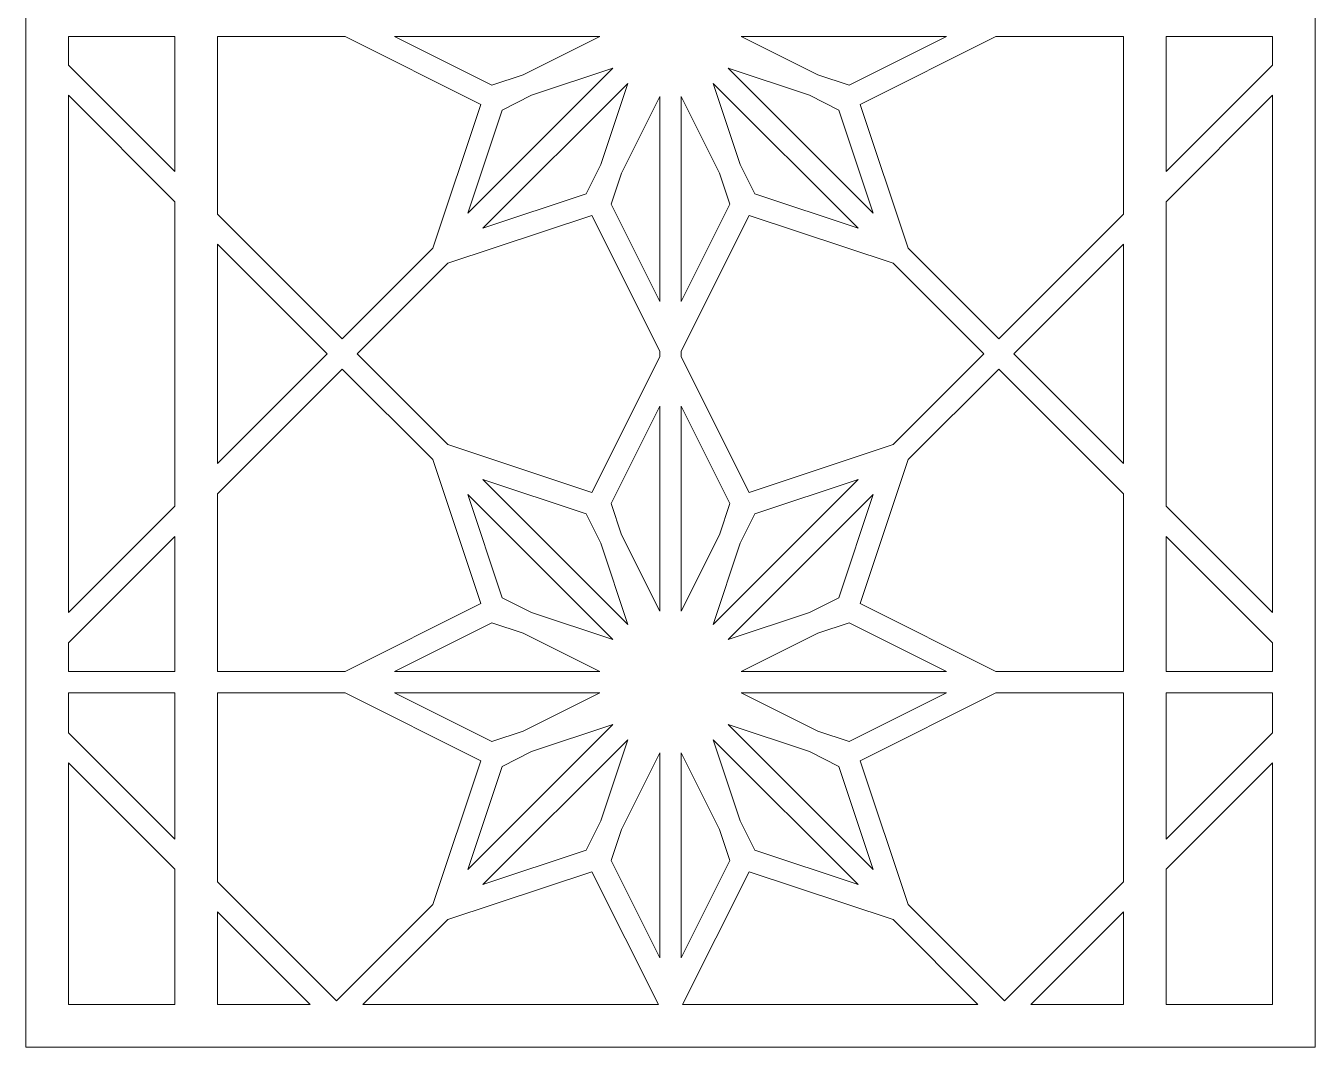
# Model space of a CAD drawing. Header units: centimetres. Extents: x -8.6 to 3.3, y -13.2 to 13.3.
# Drawn here: x -8.58 to -3.42, y -13.2 to -9.12 of the extents above; entities that cross this region are included whole.
import ezdxf

# ---------------------------------------------------------------- set-up
doc = ezdxf.new("R2010")
doc.units = ezdxf.units.CM
doc.header["$MEASUREMENT"] = 0
doc.layers.add('layer 1', color=7, linetype='Continuous')

msp = doc.modelspace()

# ---------------------------------------------------------------- linework, layer by layer
at = {"layer": 'layer 1', "color": 177, "lineweight": 9}
for points, knots in [([(-4.01946, -13.19703), (-4.01946, -13.19703), (-4.18977, -13.19703), (-4.18977, -13.19703), (-4.18977, -13.19703), (-4.18977, -13.19703), (-4.48043, -13.19703), (-4.48043, -13.19703), (-4.48043, -13.19703), (-4.48043, -13.19703), (-4.60083, -13.19703), (-4.60083, -13.19703), (-4.60083, -13.19703), (-4.60083, -13.19703), (-4.73068, -13.19703), (-4.73068, -13.19703), (-4.73068, -13.19703), (-4.73068, -13.19703), (-4.8511, -13.19703), (-4.8511, -13.19703), (-4.8511, -13.19703), (-4.8511, -13.19703), (-5.95709, -13.19703), (-5.95709, -13.19703), (-5.95709, -13.19703), (-5.95709, -13.19703), (-6.04223, -13.19703), (-6.04223, -13.19703), (-6.04223, -13.19703), (-6.04223, -13.19703), (-7.14824, -13.19703), (-7.14824, -13.19703), (-7.14824, -13.19703), (-7.14824, -13.19703), (-7.26865, -13.19703), (-7.26865, -13.19703), (-7.26865, -13.19703), (-7.26865, -13.19703), (-7.39849, -13.19703), (-7.39849, -13.19703), (-7.39849, -13.19703), (-7.39849, -13.19703), (-7.51891, -13.19703), (-7.51891, -13.19703), (-7.51891, -13.19703), (-7.51891, -13.19703), (-7.80957, -13.19703), (-7.80957, -13.19703), (-7.80957, -13.19703), (-7.80957, -13.19703), (-7.97986, -13.19703), (-7.97986, -13.19703), (-7.97986, -13.19703), (-7.97986, -13.19703), (-8.57542, -13.19703), (-8.57542, -13.19703), (-8.57542, -13.19703), (-8.57542, -13.19703), (-8.57542, -11.89027), (-8.57542, -11.89027), (-8.57542, -11.89027), (-8.57542, -11.89027), (-8.57542, -11.78057), (-8.57542, -11.78057), (-8.57542, -11.78057), (-8.57542, -11.78057), (-8.57542, -11.76985), (-8.57542, -11.76985), (-8.57542, -11.76985), (-8.57542, -11.76985), (-8.57542, -11.7511), (-8.57542, -11.7511), (-8.57542, -11.7511), (-8.57542, -11.7511), (-8.57542, -11.69543), (-8.57542, -11.69543), (-8.57542, -11.69543), (-8.57542, -11.69543), (-8.57542, -11.63069), (-8.57542, -11.63069), (-8.57542, -11.63069), (-8.57542, -11.63069), (-8.57542, -9.22246), (-8.57542, -9.22246), (-8.57542, -9.22246), (-8.57542, -9.22246), (-8.57542, -9.15771), (-8.57542, -9.15771), (-8.57542, -9.15771), (-8.57542, -9.15771), (-8.57542, -9.12823), (-8.57542, -9.12823), (-8.57542, -9.12823), (-8.57542, -9.12823), (-8.57542, -9.10204), (-8.57542, -9.10204), (-8.57542, -9.10204), (-8.57542, -9.10204), (-8.57542, -9.07256), (-8.57542, -9.07256), (-8.57542, -9.07256), (-8.57542, -9.07256), (-8.57542, -9.0078), (-8.57542, -9.0078), (-8.57542, -9.0078), (-8.57542, -9.0078), (-8.57542, -6.59958), (-8.57542, -6.59958), (-8.57542, -6.59958), (-8.57542, -6.59958), (-8.57542, -6.53482), (-8.57542, -6.53482), (-8.57542, -6.53482), (-8.57542, -6.53482), (-8.57542, -6.50535), (-8.57542, -6.50535), (-8.57542, -6.50535), (-8.57542, -6.50535), (-8.57542, -6.47915), (-8.57542, -6.47915), (-8.57542, -6.47915), (-8.57542, -6.47915), (-8.57542, -6.44968), (-8.57542, -6.44968), (-8.57542, -6.44968), (-8.57542, -6.44968), (-8.57542, -6.38494), (-8.57542, -6.38494), (-8.57542, -6.38494), (-8.57542, -6.38494), (-8.57542, -3.97671), (-8.57542, -3.97671), (-8.57542, -3.97671), (-8.57542, -3.97671), (-8.57542, -3.91195), (-8.57542, -3.91195), (-8.57542, -3.91195), (-8.57542, -3.91195), (-8.57542, -3.88248), (-8.57542, -3.88248), (-8.57542, -3.88248), (-8.57542, -3.88248), (-8.57542, -3.85629), (-8.57542, -3.85629), (-8.57542, -3.85629), (-8.57542, -3.85629), (-8.57542, -3.82681), (-8.57542, -3.82681), (-8.57542, -3.82681), (-8.57542, -3.82681), (-8.57542, -3.76205), (-8.57542, -3.76205), (-8.57542, -3.76205), (-8.57542, -3.76205), (-8.57542, -1.35383), (-8.57542, -1.35383), (-8.57542, -1.35383), (-8.57542, -1.35383), (-8.57542, -1.28907), (-8.57542, -1.28907), (-8.57542, -1.28907), (-8.57542, -1.28907), (-8.57542, -1.25959), (-8.57542, -1.25959), (-8.57542, -1.25959), (-8.57542, -1.25959), (-8.57542, -1.23342), (-8.57542, -1.23342), (-8.57542, -1.23342), (-8.57542, -1.23342), (-8.57542, -1.20393), (-8.57542, -1.20393), (-8.57542, -1.20393), (-8.57542, -1.20393), (-8.57542, -1.13919), (-8.57542, -1.13919), (-8.57542, -1.13919), (-8.57542, -1.13919), (-8.57542, 1.26904), (-8.57542, 1.26904), (-8.57542, 1.26904), (-8.57542, 1.26904), (-8.57542, 1.3338), (-8.57542, 1.3338), (-8.57542, 1.3338), (-8.57542, 1.3338), (-8.57542, 1.36327), (-8.57542, 1.36327), (-8.57542, 1.36327), (-8.57542, 1.36327), (-8.57542, 1.38947), (-8.57542, 1.38947), (-8.57542, 1.38947), (-8.57542, 1.38947), (-8.57542, 1.41894), (-8.57542, 1.41894), (-8.57542, 1.41894), (-8.57542, 1.41894), (-8.57542, 1.4837), (-8.57542, 1.4837), (-8.57542, 1.4837), (-8.57542, 1.4837), (-8.57542, 3.89192), (-8.57542, 3.89192), (-8.57542, 3.89192), (-8.57542, 3.89192), (-8.57542, 3.95668), (-8.57542, 3.95668), (-8.57542, 3.95668), (-8.57542, 3.95668), (-8.57542, 3.98616), (-8.57542, 3.98616), (-8.57542, 3.98616), (-8.57542, 3.98616), (-8.57542, 4.01233), (-8.57542, 4.01233), (-8.57542, 4.01233), (-8.57542, 4.01233), (-8.57542, 4.04183), (-8.57542, 4.04183), (-8.57542, 4.04183), (-8.57542, 4.04183), (-8.57542, 4.10656), (-8.57542, 4.10656), (-8.57542, 4.10656), (-8.57542, 4.10656), (-8.57542, 6.51479), (-8.57542, 6.51479), (-8.57542, 6.51479), (-8.57542, 6.51479), (-8.57542, 6.57955), (-8.57542, 6.57955), (-8.57542, 6.57955), (-8.57542, 6.57955), (-8.57542, 6.60902), (-8.57542, 6.60902), (-8.57542, 6.60902), (-8.57542, 6.60902), (-8.57542, 6.63522), (-8.57542, 6.63522), (-8.57542, 6.63522), (-8.57542, 6.63522), (-8.57542, 6.66469), (-8.57542, 6.66469), (-8.57542, 6.66469), (-8.57542, 6.66469), (-8.57542, 6.72945), (-8.57542, 6.72945), (-8.57542, 6.72945), (-8.57542, 6.72945), (-8.57542, 9.13768), (-8.57542, 9.13768), (-8.57542, 9.13768), (-8.57542, 9.13768), (-8.57542, 9.20243), (-8.57542, 9.20243), (-8.57542, 9.20243), (-8.57542, 9.20243), (-8.57542, 9.23191), (-8.57542, 9.23191), (-8.57542, 9.23191), (-8.57542, 9.23191), (-8.57542, 9.25808), (-8.57542, 9.25808), (-8.57542, 9.25808), (-8.57542, 9.25808), (-8.57542, 9.28758), (-8.57542, 9.28758), (-8.57542, 9.28758), (-8.57542, 9.28758), (-8.57542, 9.35231), (-8.57542, 9.35231), (-8.57542, 9.35231), (-8.57542, 9.35231), (-8.57542, 11.76054), (-8.57542, 11.76054), (-8.57542, 11.76054), (-8.57542, 11.76054), (-8.57542, 11.8253), (-8.57542, 11.8253), (-8.57542, 11.8253), (-8.57542, 11.8253), (-8.57542, 11.85229), (-8.57542, 11.85229), (-8.57542, 11.85229), (-8.57542, 11.85229), (-8.57542, 11.88097), (-8.57542, 11.88097), (-8.57542, 11.88097), (-8.57542, 11.88097), (-8.57542, 11.91044), (-8.57542, 11.91044), (-8.57542, 11.91044), (-8.57542, 11.91044), (-8.57542, 11.97271), (-8.57542, 11.97271), (-8.57542, 11.97271), (-8.57542, 11.97271), (-8.57542, 13.3269), (-8.57542, 13.3269), (-8.57542, 13.3269), (-8.57542, 13.3269), (-7.97986, 13.3269), (-7.97986, 13.3269), (-7.97986, 13.3269), (-7.97986, 13.3269), (-7.80957, 13.3269), (-7.80957, 13.3269), (-7.80957, 13.3269), (-7.80957, 13.3269), (-7.51891, 13.3269), (-7.51891, 13.3269), (-7.51891, 13.3269), (-7.51891, 13.3269), (-7.39849, 13.3269), (-7.39849, 13.3269), (-7.39849, 13.3269), (-7.39849, 13.3269), (-7.22123, 13.3269), (-7.22123, 13.3269), (-7.22123, 13.3269), (-7.22123, 13.3269), (-7.10081, 13.3269), (-7.10081, 13.3269), (-7.10081, 13.3269), (-7.10081, 13.3269), (-6.04223, 13.3269), (-6.04223, 13.3269), (-6.04223, 13.3269), (-6.04223, 13.3269), (-5.95709, 13.3269), (-5.95709, 13.3269), (-5.95709, 13.3269), (-5.95709, 13.3269), (-4.89851, 13.3269), (-4.89851, 13.3269), (-4.89851, 13.3269), (-4.89851, 13.3269), (-4.7781, 13.3269), (-4.7781, 13.3269), (-4.7781, 13.3269), (-4.7781, 13.3269), (-4.60083, 13.3269), (-4.60083, 13.3269), (-4.60083, 13.3269), (-4.60083, 13.3269), (-4.48043, 13.3269), (-4.48043, 13.3269), (-4.48043, 13.3269), (-4.48043, 13.3269), (-4.18977, 13.3269), (-4.18977, 13.3269), (-4.18977, 13.3269), (-4.18977, 13.3269), (-4.01946, 13.3269), (-4.01946, 13.3269), (-4.01946, 13.3269), (-4.01946, 13.3269), (-3.4239, 13.3269), (-3.4239, 13.3269), (-3.4239, 13.3269), (-3.4239, 13.3269), (-3.4239, 11.97271), (-3.4239, 11.97271), (-3.4239, 11.97271), (-3.4239, 11.97271), (-3.4239, 11.91044), (-3.4239, 11.91044), (-3.4239, 11.91044), (-3.4239, 11.91044), (-3.4239, 11.88097), (-3.4239, 11.88097), (-3.4239, 11.88097), (-3.4239, 11.88097), (-3.4239, 11.85229), (-3.4239, 11.85229), (-3.4239, 11.85229), (-3.4239, 11.85229), (-3.4239, 11.8253), (-3.4239, 11.8253), (-3.4239, 11.8253), (-3.4239, 11.8253), (-3.4239, 11.76054), (-3.4239, 11.76054), (-3.4239, 11.76054), (-3.4239, 11.76054), (-3.4239, 9.35231), (-3.4239, 9.35231), (-3.4239, 9.35231), (-3.4239, 9.35231), (-3.4239, 9.28758), (-3.4239, 9.28758), (-3.4239, 9.28758), (-3.4239, 9.28758), (-3.4239, 9.25808), (-3.4239, 9.25808), (-3.4239, 9.25808), (-3.4239, 9.25808), (-3.4239, 9.23189), (-3.4239, 9.23189), (-3.4239, 9.23189), (-3.4239, 9.23189), (-3.4239, 9.20243), (-3.4239, 9.20243), (-3.4239, 9.20243), (-3.4239, 9.20243), (-3.4239, 9.13768), (-3.4239, 9.13768), (-3.4239, 9.13768), (-3.4239, 9.13768), (-3.4239, 6.72945), (-3.4239, 6.72945), (-3.4239, 6.72945), (-3.4239, 6.72945), (-3.4239, 6.66469), (-3.4239, 6.66469), (-3.4239, 6.66469), (-3.4239, 6.66469), (-3.4239, 6.63522), (-3.4239, 6.63522), (-3.4239, 6.63522), (-3.4239, 6.63522), (-3.4239, 6.60902), (-3.4239, 6.60902), (-3.4239, 6.60902), (-3.4239, 6.60902), (-3.4239, 6.57955), (-3.4239, 6.57955), (-3.4239, 6.57955), (-3.4239, 6.57955), (-3.4239, 6.51479), (-3.4239, 6.51479), (-3.4239, 6.51479), (-3.4239, 6.51479), (-3.4239, 4.10656), (-3.4239, 4.10656), (-3.4239, 4.10656), (-3.4239, 4.10656), (-3.4239, 4.04183), (-3.4239, 4.04183), (-3.4239, 4.04183), (-3.4239, 4.04183), (-3.4239, 4.01233), (-3.4239, 4.01233), (-3.4239, 4.01233), (-3.4239, 4.01233), (-3.4239, 3.98616), (-3.4239, 3.98616), (-3.4239, 3.98616), (-3.4239, 3.98616), (-3.4239, 3.95668), (-3.4239, 3.95668), (-3.4239, 3.95668), (-3.4239, 3.95668), (-3.4239, 3.89192), (-3.4239, 3.89192), (-3.4239, 3.89192), (-3.4239, 3.89192), (-3.4239, 1.4837), (-3.4239, 1.4837), (-3.4239, 1.4837), (-3.4239, 1.4837), (-3.4239, 1.41894), (-3.4239, 1.41894), (-3.4239, 1.41894), (-3.4239, 1.41894), (-3.4239, 1.38947), (-3.4239, 1.38947), (-3.4239, 1.38947), (-3.4239, 1.38947), (-3.4239, 1.36327), (-3.4239, 1.36327), (-3.4239, 1.36327), (-3.4239, 1.36327), (-3.4239, 1.3338), (-3.4239, 1.3338), (-3.4239, 1.3338), (-3.4239, 1.3338), (-3.4239, 1.26904), (-3.4239, 1.26904), (-3.4239, 1.26904), (-3.4239, 1.26904), (-3.4239, -1.13917), (-3.4239, -1.13917), (-3.4239, -1.13917), (-3.4239, -1.13917), (-3.4239, -1.20393), (-3.4239, -1.20393), (-3.4239, -1.20393), (-3.4239, -1.20393), (-3.4239, -1.23342), (-3.4239, -1.23342), (-3.4239, -1.23342), (-3.4239, -1.23342), (-3.4239, -1.25959), (-3.4239, -1.25959), (-3.4239, -1.25959), (-3.4239, -1.25959), (-3.4239, -1.28907), (-3.4239, -1.28907), (-3.4239, -1.28907), (-3.4239, -1.28907), (-3.4239, -1.35383), (-3.4239, -1.35383), (-3.4239, -1.35383), (-3.4239, -1.35383), (-3.4239, -3.76205), (-3.4239, -3.76205), (-3.4239, -3.76205), (-3.4239, -3.76205), (-3.4239, -3.82681), (-3.4239, -3.82681), (-3.4239, -3.82681), (-3.4239, -3.82681), (-3.4239, -3.85629), (-3.4239, -3.85629), (-3.4239, -3.85629), (-3.4239, -3.85629), (-3.4239, -3.88248), (-3.4239, -3.88248), (-3.4239, -3.88248), (-3.4239, -3.88248), (-3.4239, -3.91195), (-3.4239, -3.91195), (-3.4239, -3.91195), (-3.4239, -3.91195), (-3.4239, -3.97671), (-3.4239, -3.97671), (-3.4239, -3.97671), (-3.4239, -3.97671), (-3.4239, -6.38492), (-3.4239, -6.38492), (-3.4239, -6.38492), (-3.4239, -6.38492), (-3.4239, -6.44968), (-3.4239, -6.44968), (-3.4239, -6.44968), (-3.4239, -6.44968), (-3.4239, -6.47917), (-3.4239, -6.47917), (-3.4239, -6.47917), (-3.4239, -6.47917), (-3.4239, -6.50535), (-3.4239, -6.50535), (-3.4239, -6.50535), (-3.4239, -6.50535), (-3.4239, -6.53482), (-3.4239, -6.53482), (-3.4239, -6.53482), (-3.4239, -6.53482), (-3.4239, -6.59958), (-3.4239, -6.59958), (-3.4239, -6.59958), (-3.4239, -6.59958), (-3.4239, -9.0078), (-3.4239, -9.0078), (-3.4239, -9.0078), (-3.4239, -9.0078), (-3.4239, -9.07256), (-3.4239, -9.07256), (-3.4239, -9.07256), (-3.4239, -9.07256), (-3.4239, -9.10204), (-3.4239, -9.10204), (-3.4239, -9.10204), (-3.4239, -9.10204), (-3.4239, -9.12823), (-3.4239, -9.12823), (-3.4239, -9.12823), (-3.4239, -9.12823), (-3.4239, -9.15771), (-3.4239, -9.15771), (-3.4239, -9.15771), (-3.4239, -9.15771), (-3.4239, -9.22246), (-3.4239, -9.22246), (-3.4239, -9.22246), (-3.4239, -9.22246), (-3.4239, -11.63067), (-3.4239, -11.63067), (-3.4239, -11.63067), (-3.4239, -11.63067), (-3.4239, -11.69543), (-3.4239, -11.69543), (-3.4239, -11.69543), (-3.4239, -11.69543), (-3.4239, -11.7511), (-3.4239, -11.7511), (-3.4239, -11.7511), (-3.4239, -11.7511), (-3.4239, -11.76985), (-3.4239, -11.76985), (-3.4239, -11.76985), (-3.4239, -11.76985), (-3.4239, -11.78057), (-3.4239, -11.78057), (-3.4239, -11.78057), (-3.4239, -11.78057), (-3.4239, -11.89025), (-3.4239, -11.89025), (-3.4239, -11.89025), (-3.4239, -11.89025), (-3.4239, -13.19703), (-3.4239, -13.19703), (-3.4239, -13.19703), (-3.4239, -13.19703), (-4.01946, -13.19703), (-4.01946, -13.19703)], [0, 0, 0, 0, 0.0065359, 0.0065359, 0.0065359, 0.0065359, 0.0130719, 0.0130719, 0.0130719, 0.0130719, 0.0196078, 0.0196078, 0.0196078, 0.0196078, 0.0261438, 0.0261438, 0.0261438, 0.0261438, 0.0326797, 0.0326797, 0.0326797, 0.0326797, 0.0392157, 0.0392157, 0.0392157, 0.0392157, 0.0457516, 0.0457516, 0.0457516, 0.0457516, 0.0522876, 0.0522876, 0.0522876, 0.0522876, 0.0588235, 0.0588235, 0.0588235, 0.0588235, 0.0653595, 0.0653595, 0.0653595, 0.0653595, 0.0718954, 0.0718954, 0.0718954, 0.0718954, 0.0784314, 0.0784314, 0.0784314, 0.0784314, 0.0849673, 0.0849673, 0.0849673, 0.0849673, 0.0915033, 0.0915033, 0.0915033, 0.0915033, 0.0980392, 0.0980392, 0.0980392, 0.0980392, 0.1045752, 0.1045752, 0.1045752, 0.1045752, 0.1111111, 0.1111111, 0.1111111, 0.1111111, 0.1176471, 0.1176471, 0.1176471, 0.1176471, 0.124183, 0.124183, 0.124183, 0.124183, 0.130719, 0.130719, 0.130719, 0.130719, 0.1372549, 0.1372549, 0.1372549, 0.1372549, 0.1437908, 0.1437908, 0.1437908, 0.1437908, 0.1503268, 0.1503268, 0.1503268, 0.1503268, 0.1568627, 0.1568627, 0.1568627, 0.1568627, 0.1633987, 0.1633987, 0.1633987, 0.1633987, 0.1699346, 0.1699346, 0.1699346, 0.1699346, 0.1764706, 0.1764706, 0.1764706, 0.1764706, 0.1830065, 0.1830065, 0.1830065, 0.1830065, 0.1895425, 0.1895425, 0.1895425, 0.1895425, 0.1960784, 0.1960784, 0.1960784, 0.1960784, 0.2026144, 0.2026144, 0.2026144, 0.2026144, 0.2091503, 0.2091503, 0.2091503, 0.2091503, 0.2156863, 0.2156863, 0.2156863, 0.2156863, 0.2222222, 0.2222222, 0.2222222, 0.2222222, 0.2287582, 0.2287582, 0.2287582, 0.2287582, 0.2352941, 0.2352941, 0.2352941, 0.2352941, 0.2418301, 0.2418301, 0.2418301, 0.2418301, 0.248366, 0.248366, 0.248366, 0.248366, 0.254902, 0.254902, 0.254902, 0.254902, 0.2614379, 0.2614379, 0.2614379, 0.2614379, 0.2679739, 0.2679739, 0.2679739, 0.2679739, 0.2745098, 0.2745098, 0.2745098, 0.2745098, 0.2810458, 0.2810458, 0.2810458, 0.2810458, 0.2875817, 0.2875817, 0.2875817, 0.2875817, 0.2941176, 0.2941176, 0.2941176, 0.2941176, 0.3006536, 0.3006536, 0.3006536, 0.3006536, 0.3071895, 0.3071895, 0.3071895, 0.3071895, 0.3137255, 0.3137255, 0.3137255, 0.3137255, 0.3202614, 0.3202614, 0.3202614, 0.3202614, 0.3267974, 0.3267974, 0.3267974, 0.3267974, 0.3333333, 0.3333333, 0.3333333, 0.3333333, 0.3398693, 0.3398693, 0.3398693, 0.3398693, 0.3464052, 0.3464052, 0.3464052, 0.3464052, 0.3529412, 0.3529412, 0.3529412, 0.3529412, 0.3594771, 0.3594771, 0.3594771, 0.3594771, 0.3660131, 0.3660131, 0.3660131, 0.3660131, 0.372549, 0.372549, 0.372549, 0.372549, 0.379085, 0.379085, 0.379085, 0.379085, 0.3856209, 0.3856209, 0.3856209, 0.3856209, 0.3921569, 0.3921569, 0.3921569, 0.3921569, 0.3986928, 0.3986928, 0.3986928, 0.3986928, 0.4052288, 0.4052288, 0.4052288, 0.4052288, 0.4117647, 0.4117647, 0.4117647, 0.4117647, 0.4183007, 0.4183007, 0.4183007, 0.4183007, 0.4248366, 0.4248366, 0.4248366, 0.4248366, 0.4313725, 0.4313725, 0.4313725, 0.4313725, 0.4379085, 0.4379085, 0.4379085, 0.4379085, 0.4444444, 0.4444444, 0.4444444, 0.4444444, 0.4509804, 0.4509804, 0.4509804, 0.4509804, 0.4575163, 0.4575163, 0.4575163, 0.4575163, 0.4640523, 0.4640523, 0.4640523, 0.4640523, 0.4705882, 0.4705882, 0.4705882, 0.4705882, 0.4771242, 0.4771242, 0.4771242, 0.4771242, 0.4836601, 0.4836601, 0.4836601, 0.4836601, 0.4901961, 0.4901961, 0.4901961, 0.4901961, 0.496732, 0.496732, 0.496732, 0.496732, 0.503268, 0.503268, 0.503268, 0.503268, 0.5098039, 0.5098039, 0.5098039, 0.5098039, 0.5163399, 0.5163399, 0.5163399, 0.5163399, 0.5228758, 0.5228758, 0.5228758, 0.5228758, 0.5294118, 0.5294118, 0.5294118, 0.5294118, 0.5359477, 0.5359477, 0.5359477, 0.5359477, 0.5424837, 0.5424837, 0.5424837, 0.5424837, 0.5490196, 0.5490196, 0.5490196, 0.5490196, 0.5555556, 0.5555556, 0.5555556, 0.5555556, 0.5620915, 0.5620915, 0.5620915, 0.5620915, 0.5686275, 0.5686275, 0.5686275, 0.5686275, 0.5751634, 0.5751634, 0.5751634, 0.5751634, 0.5816993, 0.5816993, 0.5816993, 0.5816993, 0.5882353, 0.5882353, 0.5882353, 0.5882353, 0.5947712, 0.5947712, 0.5947712, 0.5947712, 0.6013072, 0.6013072, 0.6013072, 0.6013072, 0.6078431, 0.6078431, 0.6078431, 0.6078431, 0.6143791, 0.6143791, 0.6143791, 0.6143791, 0.620915, 0.620915, 0.620915, 0.620915, 0.627451, 0.627451, 0.627451, 0.627451, 0.6339869, 0.6339869, 0.6339869, 0.6339869, 0.6405229, 0.6405229, 0.6405229, 0.6405229, 0.6470588, 0.6470588, 0.6470588, 0.6470588, 0.6535948, 0.6535948, 0.6535948, 0.6535948, 0.6601307, 0.6601307, 0.6601307, 0.6601307, 0.6666667, 0.6666667, 0.6666667, 0.6666667, 0.6732026, 0.6732026, 0.6732026, 0.6732026, 0.6797386, 0.6797386, 0.6797386, 0.6797386, 0.6862745, 0.6862745, 0.6862745, 0.6862745, 0.6928105, 0.6928105, 0.6928105, 0.6928105, 0.6993464, 0.6993464, 0.6993464, 0.6993464, 0.7058824, 0.7058824, 0.7058824, 0.7058824, 0.7124183, 0.7124183, 0.7124183, 0.7124183, 0.7189542, 0.7189542, 0.7189542, 0.7189542, 0.7254902, 0.7254902, 0.7254902, 0.7254902, 0.7320261, 0.7320261, 0.7320261, 0.7320261, 0.7385621, 0.7385621, 0.7385621, 0.7385621, 0.745098, 0.745098, 0.745098, 0.745098, 0.751634, 0.751634, 0.751634, 0.751634, 0.7581699, 0.7581699, 0.7581699, 0.7581699, 0.7647059, 0.7647059, 0.7647059, 0.7647059, 0.7712418, 0.7712418, 0.7712418, 0.7712418, 0.7777778, 0.7777778, 0.7777778, 0.7777778, 0.7843137, 0.7843137, 0.7843137, 0.7843137, 0.7908497, 0.7908497, 0.7908497, 0.7908497, 0.7973856, 0.7973856, 0.7973856, 0.7973856, 0.8039216, 0.8039216, 0.8039216, 0.8039216, 0.8104575, 0.8104575, 0.8104575, 0.8104575, 0.8169935, 0.8169935, 0.8169935, 0.8169935, 0.8235294, 0.8235294, 0.8235294, 0.8235294, 0.8300654, 0.8300654, 0.8300654, 0.8300654, 0.8366013, 0.8366013, 0.8366013, 0.8366013, 0.8431373, 0.8431373, 0.8431373, 0.8431373, 0.8496732, 0.8496732, 0.8496732, 0.8496732, 0.8562092, 0.8562092, 0.8562092, 0.8562092, 0.8627451, 0.8627451, 0.8627451, 0.8627451, 0.869281, 0.869281, 0.869281, 0.869281, 0.875817, 0.875817, 0.875817, 0.875817, 0.8823529, 0.8823529, 0.8823529, 0.8823529, 0.8888889, 0.8888889, 0.8888889, 0.8888889, 0.8954248, 0.8954248, 0.8954248, 0.8954248, 0.9019608, 0.9019608, 0.9019608, 0.9019608, 0.9084967, 0.9084967, 0.9084967, 0.9084967, 0.9150327, 0.9150327, 0.9150327, 0.9150327, 0.9215686, 0.9215686, 0.9215686, 0.9215686, 0.9281046, 0.9281046, 0.9281046, 0.9281046, 0.9346405, 0.9346405, 0.9346405, 0.9346405, 0.9411765, 0.9411765, 0.9411765, 0.9411765, 0.9477124, 0.9477124, 0.9477124, 0.9477124, 0.9542484, 0.9542484, 0.9542484, 0.9542484, 0.9607843, 0.9607843, 0.9607843, 0.9607843, 0.9673203, 0.9673203, 0.9673203, 0.9673203, 0.9738562, 0.9738562, 0.9738562, 0.9738562, 0.9803922, 0.9803922, 0.9803922, 0.9803922, 0.9869281, 0.9869281, 0.9869281, 0.9869281, 1, 1, 1, 1]), ([(-7.97986, -9.15771), (-7.97986, -9.15771), (-8.40513, -9.15771), (-8.40513, -9.15771), (-8.40513, -9.15771), (-8.40513, -9.15771), (-8.40513, -9.27233), (-8.40513, -9.27233), (-8.40513, -9.27233), (-8.40513, -9.27233), (-7.97986, -9.6976), (-7.97986, -9.6976), (-7.97986, -9.6976), (-7.97986, -9.6976), (-7.97986, -9.15771), (-7.97986, -9.15771)], [0, 0, 0, 0, 0.2, 0.2, 0.2, 0.2, 0.4, 0.4, 0.4, 0.4, 0.6, 0.6, 0.6, 0.6, 1, 1, 1, 1]), ([(-7.3111, -10.36635), (-7.3111, -10.36635), (-6.94896, -10.00421), (-6.94896, -10.00421), (-6.94896, -10.00421), (-6.94896, -10.00421), (-6.75769, -9.4291), (-6.75769, -9.4291), (-6.75769, -9.4291), (-6.75769, -9.4291), (-7.29958, -9.15771), (-7.29958, -9.15771), (-7.29958, -9.15771), (-7.29958, -9.15771), (-7.80957, -9.15771), (-7.80957, -9.15771), (-7.80957, -9.15771), (-7.80957, -9.15771), (-7.80957, -9.86789), (-7.80957, -9.86789), (-7.80957, -9.86789), (-7.80957, -9.86789), (-7.3111, -10.36635), (-7.3111, -10.36635)], [0, 0, 0, 0, 0.1428571, 0.1428571, 0.1428571, 0.1428571, 0.2857143, 0.2857143, 0.2857143, 0.2857143, 0.4285714, 0.4285714, 0.4285714, 0.4285714, 0.5714286, 0.5714286, 0.5714286, 0.5714286, 0.7142857, 0.7142857, 0.7142857, 0.7142857, 1, 1, 1, 1]), ([(-6.28254, -9.15771), (-6.28254, -9.15771), (-7.10172, -9.15771), (-7.10172, -9.15771), (-7.10172, -9.15771), (-7.10172, -9.15771), (-6.71304, -9.35237), (-6.71304, -9.35237), (-6.71304, -9.35237), (-6.71304, -9.35237), (-6.58858, -9.31098), (-6.58858, -9.31098), (-6.58858, -9.31098), (-6.58858, -9.31098), (-6.28254, -9.15771), (-6.28254, -9.15771)], [0, 0, 0, 0, 0.2, 0.2, 0.2, 0.2, 0.4, 0.4, 0.4, 0.4, 0.6, 0.6, 0.6, 0.6, 1, 1, 1, 1]), ([(-4.8976, -9.15771), (-4.8976, -9.15771), (-5.71678, -9.15771), (-5.71678, -9.15771), (-5.71678, -9.15771), (-5.71678, -9.15771), (-5.41076, -9.31098), (-5.41076, -9.31098), (-5.41076, -9.31098), (-5.41076, -9.31098), (-5.28628, -9.35237), (-5.28628, -9.35237), (-5.28628, -9.35237), (-5.28628, -9.35237), (-4.8976, -9.15771), (-4.8976, -9.15771)], [0, 0, 0, 0, 0.2, 0.2, 0.2, 0.2, 0.4, 0.4, 0.4, 0.4, 0.6, 0.6, 0.6, 0.6, 1, 1, 1, 1]), ([(-4.18977, -9.15771), (-4.18977, -9.15771), (-4.69975, -9.15771), (-4.69975, -9.15771), (-4.69975, -9.15771), (-4.69975, -9.15771), (-5.24163, -9.42912), (-5.24163, -9.42912), (-5.24163, -9.42912), (-5.24163, -9.42912), (-5.05036, -10.00421), (-5.05036, -10.00421), (-5.05036, -10.00421), (-5.05036, -10.00421), (-4.68822, -10.36635), (-4.68822, -10.36635), (-4.68822, -10.36635), (-4.68822, -10.36635), (-4.18977, -9.8679), (-4.18977, -9.8679), (-4.18977, -9.8679), (-4.18977, -9.8679), (-4.18977, -9.15771), (-4.18977, -9.15771)], [0, 0, 0, 0, 0.1428571, 0.1428571, 0.1428571, 0.1428571, 0.2857143, 0.2857143, 0.2857143, 0.2857143, 0.4285714, 0.4285714, 0.4285714, 0.4285714, 0.5714286, 0.5714286, 0.5714286, 0.5714286, 0.7142857, 0.7142857, 0.7142857, 0.7142857, 1, 1, 1, 1]), ([(-4.01946, -9.15771), (-4.01946, -9.15771), (-4.01946, -9.6976), (-4.01946, -9.6976), (-4.01946, -9.6976), (-4.01946, -9.6976), (-3.59419, -9.27233), (-3.59419, -9.27233), (-3.59419, -9.27233), (-3.59419, -9.27233), (-3.59419, -9.15771), (-3.59419, -9.15771), (-3.59419, -9.15771), (-3.59419, -9.15771), (-4.01946, -9.15771), (-4.01946, -9.15771)], [0, 0, 0, 0, 0.2, 0.2, 0.2, 0.2, 0.4, 0.4, 0.4, 0.4, 0.6, 0.6, 0.6, 0.6, 1, 1, 1, 1]), ([(-6.80906, -9.86431), (-6.80906, -9.86431), (-6.22977, -9.28502), (-6.22977, -9.28502), (-6.22977, -9.28502), (-6.22977, -9.28502), (-6.55458, -9.39304), (-6.55458, -9.39304), (-6.55458, -9.39304), (-6.55458, -9.39304), (-6.67186, -9.45179), (-6.67186, -9.45179), (-6.67186, -9.45179), (-6.67186, -9.45179), (-6.80906, -9.86431), (-6.80906, -9.86431)], [0, 0, 0, 0, 0.2, 0.2, 0.2, 0.2, 0.4, 0.4, 0.4, 0.4, 0.6, 0.6, 0.6, 0.6, 1, 1, 1, 1]), ([(-5.76956, -9.28502), (-5.76956, -9.28502), (-5.19026, -9.86431), (-5.19026, -9.86431), (-5.19026, -9.86431), (-5.19026, -9.86431), (-5.32746, -9.45179), (-5.32746, -9.45179), (-5.32746, -9.45179), (-5.32746, -9.45179), (-5.44474, -9.39306), (-5.44474, -9.39306), (-5.44474, -9.39306), (-5.44474, -9.39306), (-5.76956, -9.28502), (-5.76956, -9.28502)], [0, 0, 0, 0, 0.2, 0.2, 0.2, 0.2, 0.4, 0.4, 0.4, 0.4, 0.6, 0.6, 0.6, 0.6, 1, 1, 1, 1]), ([(-6.16956, -9.34524), (-6.16956, -9.34524), (-6.74883, -9.9245), (-6.74883, -9.9245), (-6.74883, -9.9245), (-6.74883, -9.9245), (-6.33634, -9.78732), (-6.33634, -9.78732), (-6.33634, -9.78732), (-6.33634, -9.78732), (-6.27759, -9.67004), (-6.27759, -9.67004), (-6.27759, -9.67004), (-6.27759, -9.67004), (-6.16956, -9.34524), (-6.16956, -9.34524)], [0, 0, 0, 0, 0.2, 0.2, 0.2, 0.2, 0.4, 0.4, 0.4, 0.4, 0.6, 0.6, 0.6, 0.6, 1, 1, 1, 1]), ([(-5.25049, -9.9245), (-5.25049, -9.9245), (-5.82976, -9.34525), (-5.82976, -9.34525), (-5.82976, -9.34525), (-5.82976, -9.34525), (-5.72174, -9.67004), (-5.72174, -9.67004), (-5.72174, -9.67004), (-5.72174, -9.67004), (-5.663, -9.78732), (-5.663, -9.78732), (-5.663, -9.78732), (-5.663, -9.78732), (-5.25049, -9.9245), (-5.25049, -9.9245)], [0, 0, 0, 0, 0.2, 0.2, 0.2, 0.2, 0.4, 0.4, 0.4, 0.4, 0.6, 0.6, 0.6, 0.6, 1, 1, 1, 1]), ([(-8.40513, -11.46039), (-8.40513, -11.46039), (-7.97986, -11.03513), (-7.97986, -11.03513), (-7.97986, -11.03513), (-7.97986, -11.03513), (-7.97986, -9.81802), (-7.97986, -9.81802), (-7.97986, -9.81802), (-7.97986, -9.81802), (-8.40513, -9.39275), (-8.40513, -9.39275), (-8.40513, -9.39275), (-8.40513, -9.39275), (-8.40513, -11.46038), (-8.40513, -11.46038), (-8.40513, -11.46038), (-8.40513, -11.46038), (-8.40513, -11.46039), (-8.40513, -11.46039)], [0, 0, 0, 0, 0.1666667, 0.1666667, 0.1666667, 0.1666667, 0.3333333, 0.3333333, 0.3333333, 0.3333333, 0.5, 0.5, 0.5, 0.5, 0.6666667, 0.6666667, 0.6666667, 0.6666667, 1, 1, 1, 1]), ([(-6.04223, -10.21721), (-6.04223, -10.21721), (-6.04223, -10.14836), (-6.04223, -10.14836), (-6.04223, -10.14836), (-6.04223, -10.14836), (-6.04223, -9.39797), (-6.04223, -9.39797), (-6.04223, -9.39797), (-6.04223, -9.39797), (-6.19552, -9.70402), (-6.19552, -9.70402), (-6.19552, -9.70402), (-6.19552, -9.70402), (-6.23692, -9.8285), (-6.23692, -9.8285), (-6.23692, -9.8285), (-6.23692, -9.8285), (-6.04223, -10.21721), (-6.04223, -10.21721)], [0, 0, 0, 0, 0.1666667, 0.1666667, 0.1666667, 0.1666667, 0.3333333, 0.3333333, 0.3333333, 0.3333333, 0.5, 0.5, 0.5, 0.5, 0.6666667, 0.6666667, 0.6666667, 0.6666667, 1, 1, 1, 1]), ([(-5.95709, -9.39797), (-5.95709, -9.39797), (-5.95709, -10.14836), (-5.95709, -10.14836), (-5.95709, -10.14836), (-5.95709, -10.14836), (-5.95709, -10.21721), (-5.95709, -10.21721), (-5.95709, -10.21721), (-5.95709, -10.21721), (-5.76241, -9.8285), (-5.76241, -9.8285), (-5.76241, -9.8285), (-5.76241, -9.8285), (-5.8038, -9.70403), (-5.8038, -9.70403), (-5.8038, -9.70403), (-5.8038, -9.70403), (-5.95709, -9.39797), (-5.95709, -9.39797)], [0, 0, 0, 0, 0.1666667, 0.1666667, 0.1666667, 0.1666667, 0.3333333, 0.3333333, 0.3333333, 0.3333333, 0.5, 0.5, 0.5, 0.5, 0.6666667, 0.6666667, 0.6666667, 0.6666667, 1, 1, 1, 1]), ([(-4.01946, -9.81802), (-4.01946, -9.81802), (-4.01946, -11.03511), (-4.01946, -11.03511), (-4.01946, -11.03511), (-4.01946, -11.03511), (-3.59419, -11.46038), (-3.59419, -11.46038), (-3.59419, -11.46038), (-3.59419, -11.46038), (-3.59419, -9.39275), (-3.59419, -9.39275), (-3.59419, -9.39275), (-3.59419, -9.39275), (-4.01946, -9.81802), (-4.01946, -9.81802)], [0, 0, 0, 0, 0.2, 0.2, 0.2, 0.2, 0.4, 0.4, 0.4, 0.4, 0.6, 0.6, 0.6, 0.6, 1, 1, 1, 1]), ([(-6.04223, -10.43804), (-6.04223, -10.43804), (-6.04223, -10.41506), (-6.04223, -10.41506), (-6.04223, -10.41506), (-6.04223, -10.41506), (-6.31366, -9.87315), (-6.31366, -9.87315), (-6.31366, -9.87315), (-6.31366, -9.87315), (-6.88873, -10.0644), (-6.88873, -10.0644), (-6.88873, -10.0644), (-6.88873, -10.0644), (-7.2509, -10.42657), (-7.2509, -10.42657), (-7.2509, -10.42657), (-7.2509, -10.42657), (-6.88879, -10.78867), (-6.88879, -10.78867), (-6.88879, -10.78867), (-6.88879, -10.78867), (-6.31366, -10.97997), (-6.31366, -10.97997), (-6.31366, -10.97997), (-6.31366, -10.97997), (-6.04223, -10.43804), (-6.04223, -10.43804)], [0, 0, 0, 0, 0.125, 0.125, 0.125, 0.125, 0.25, 0.25, 0.25, 0.25, 0.375, 0.375, 0.375, 0.375, 0.5, 0.5, 0.5, 0.5, 0.625, 0.625, 0.625, 0.625, 0.75, 0.75, 0.75, 0.75, 1, 1, 1, 1]), ([(-4.74844, -10.42657), (-4.74844, -10.42657), (-5.11059, -10.0644), (-5.11059, -10.0644), (-5.11059, -10.0644), (-5.11059, -10.0644), (-5.68567, -9.87315), (-5.68567, -9.87315), (-5.68567, -9.87315), (-5.68567, -9.87315), (-5.95709, -10.41506), (-5.95709, -10.41506), (-5.95709, -10.41506), (-5.95709, -10.41506), (-5.95709, -10.43804), (-5.95709, -10.43804), (-5.95709, -10.43804), (-5.95709, -10.43804), (-5.68567, -10.97995), (-5.68567, -10.97995), (-5.68567, -10.97995), (-5.68567, -10.97995), (-5.11054, -10.78867), (-5.11054, -10.78867), (-5.11054, -10.78867), (-5.11054, -10.78867), (-4.74844, -10.42657), (-4.74844, -10.42657)], [0, 0, 0, 0, 0.125, 0.125, 0.125, 0.125, 0.25, 0.25, 0.25, 0.25, 0.375, 0.375, 0.375, 0.375, 0.5, 0.5, 0.5, 0.5, 0.625, 0.625, 0.625, 0.625, 0.75, 0.75, 0.75, 0.75, 1, 1, 1, 1]), ([(-7.80957, -10.86483), (-7.80957, -10.86483), (-7.37131, -10.42657), (-7.37131, -10.42657), (-7.37131, -10.42657), (-7.37131, -10.42657), (-7.80957, -9.98831), (-7.80957, -9.98831), (-7.80957, -9.98831), (-7.80957, -9.98831), (-7.80957, -10.86483), (-7.80957, -10.86483)], [0, 0, 0, 0, 0.25, 0.25, 0.25, 0.25, 0.5, 0.5, 0.5, 0.5, 1, 1, 1, 1]), ([(-4.18977, -9.98831), (-4.18977, -9.98831), (-4.62802, -10.42656), (-4.62802, -10.42656), (-4.62802, -10.42656), (-4.62802, -10.42656), (-4.18977, -10.86481), (-4.18977, -10.86481), (-4.18977, -10.86481), (-4.18977, -10.86481), (-4.18977, -9.98831), (-4.18977, -9.98831)], [0, 0, 0, 0, 0.25, 0.25, 0.25, 0.25, 0.5, 0.5, 0.5, 0.5, 1, 1, 1, 1]), ([(-7.3111, -10.48678), (-7.3111, -10.48678), (-7.80957, -10.98524), (-7.80957, -10.98524), (-7.80957, -10.98524), (-7.80957, -10.98524), (-7.80957, -11.69543), (-7.80957, -11.69543), (-7.80957, -11.69543), (-7.80957, -11.69543), (-7.29961, -11.69543), (-7.29961, -11.69543), (-7.29961, -11.69543), (-7.29961, -11.69543), (-6.75769, -11.42401), (-6.75769, -11.42401), (-6.75769, -11.42401), (-6.75769, -11.42401), (-6.94895, -10.84893), (-6.94895, -10.84893), (-6.94895, -10.84893), (-6.94895, -10.84893), (-7.3111, -10.48678), (-7.3111, -10.48678)], [0, 0, 0, 0, 0.1428571, 0.1428571, 0.1428571, 0.1428571, 0.2857143, 0.2857143, 0.2857143, 0.2857143, 0.4285714, 0.4285714, 0.4285714, 0.4285714, 0.5714286, 0.5714286, 0.5714286, 0.5714286, 0.7142857, 0.7142857, 0.7142857, 0.7142857, 1, 1, 1, 1]), ([(-4.18977, -10.98523), (-4.18977, -10.98523), (-4.68822, -10.48678), (-4.68822, -10.48678), (-4.68822, -10.48678), (-4.68822, -10.48678), (-5.05038, -10.84892), (-5.05038, -10.84892), (-5.05038, -10.84892), (-5.05038, -10.84892), (-5.24163, -11.424), (-5.24163, -11.424), (-5.24163, -11.424), (-5.24163, -11.424), (-4.69969, -11.69543), (-4.69969, -11.69543), (-4.69969, -11.69543), (-4.69969, -11.69543), (-4.18977, -11.69543), (-4.18977, -11.69543), (-4.18977, -11.69543), (-4.18977, -11.69543), (-4.18977, -10.98523), (-4.18977, -10.98523)], [0, 0, 0, 0, 0.1428571, 0.1428571, 0.1428571, 0.1428571, 0.2857143, 0.2857143, 0.2857143, 0.2857143, 0.4285714, 0.4285714, 0.4285714, 0.4285714, 0.5714286, 0.5714286, 0.5714286, 0.5714286, 0.7142857, 0.7142857, 0.7142857, 0.7142857, 1, 1, 1, 1]), ([(-6.04223, -11.45513), (-6.04223, -11.45513), (-6.04223, -10.7497), (-6.04223, -10.7497), (-6.04223, -10.7497), (-6.04223, -10.7497), (-6.04223, -10.63589), (-6.04223, -10.63589), (-6.04223, -10.63589), (-6.04223, -10.63589), (-6.23692, -11.0246), (-6.23692, -11.0246), (-6.23692, -11.0246), (-6.23692, -11.0246), (-6.19552, -11.14908), (-6.19552, -11.14908), (-6.19552, -11.14908), (-6.19552, -11.14908), (-6.04223, -11.45513), (-6.04223, -11.45513)], [0, 0, 0, 0, 0.1666667, 0.1666667, 0.1666667, 0.1666667, 0.3333333, 0.3333333, 0.3333333, 0.3333333, 0.5, 0.5, 0.5, 0.5, 0.6666667, 0.6666667, 0.6666667, 0.6666667, 1, 1, 1, 1]), ([(-5.95709, -10.63589), (-5.95709, -10.63589), (-5.95709, -10.7497), (-5.95709, -10.7497), (-5.95709, -10.7497), (-5.95709, -10.7497), (-5.95709, -11.45513), (-5.95709, -11.45513), (-5.95709, -11.45513), (-5.95709, -11.45513), (-5.8038, -11.14908), (-5.8038, -11.14908), (-5.8038, -11.14908), (-5.8038, -11.14908), (-5.76241, -11.0246), (-5.76241, -11.0246), (-5.76241, -11.0246), (-5.76241, -11.0246), (-5.95709, -10.63589), (-5.95709, -10.63589)], [0, 0, 0, 0, 0.1666667, 0.1666667, 0.1666667, 0.1666667, 0.3333333, 0.3333333, 0.3333333, 0.3333333, 0.5, 0.5, 0.5, 0.5, 0.6666667, 0.6666667, 0.6666667, 0.6666667, 1, 1, 1, 1]), ([(-6.74889, -10.92857), (-6.74889, -10.92857), (-6.16955, -11.50791), (-6.16955, -11.50791), (-6.16955, -11.50791), (-6.16955, -11.50791), (-6.27759, -11.18307), (-6.27759, -11.18307), (-6.27759, -11.18307), (-6.27759, -11.18307), (-6.33634, -11.0658), (-6.33634, -11.0658), (-6.33634, -11.0658), (-6.33634, -11.0658), (-6.74889, -10.92857), (-6.74889, -10.92857)], [0, 0, 0, 0, 0.2, 0.2, 0.2, 0.2, 0.4, 0.4, 0.4, 0.4, 0.6, 0.6, 0.6, 0.6, 1, 1, 1, 1]), ([(-5.82976, -11.5079), (-5.82976, -11.5079), (-5.25044, -10.92857), (-5.25044, -10.92857), (-5.25044, -10.92857), (-5.25044, -10.92857), (-5.663, -11.06578), (-5.663, -11.06578), (-5.663, -11.06578), (-5.663, -11.06578), (-5.72174, -11.18308), (-5.72174, -11.18308), (-5.72174, -11.18308), (-5.72174, -11.18308), (-5.82976, -11.5079), (-5.82976, -11.5079)], [0, 0, 0, 0, 0.2, 0.2, 0.2, 0.2, 0.4, 0.4, 0.4, 0.4, 0.6, 0.6, 0.6, 0.6, 1, 1, 1, 1]), ([(-6.22981, -11.56807), (-6.22981, -11.56807), (-6.80905, -10.98883), (-6.80905, -10.98883), (-6.80905, -10.98883), (-6.80905, -10.98883), (-6.67186, -11.40132), (-6.67186, -11.40132), (-6.67186, -11.40132), (-6.67186, -11.40132), (-6.55458, -11.46006), (-6.55458, -11.46006), (-6.55458, -11.46006), (-6.55458, -11.46006), (-6.22981, -11.56807), (-6.22981, -11.56807)], [0, 0, 0, 0, 0.2, 0.2, 0.2, 0.2, 0.4, 0.4, 0.4, 0.4, 0.6, 0.6, 0.6, 0.6, 1, 1, 1, 1]), ([(-5.19028, -10.98882), (-5.19028, -10.98882), (-5.76953, -11.56808), (-5.76953, -11.56808), (-5.76953, -11.56808), (-5.76953, -11.56808), (-5.44474, -11.46006), (-5.44474, -11.46006), (-5.44474, -11.46006), (-5.44474, -11.46006), (-5.32746, -11.40132), (-5.32746, -11.40132), (-5.32746, -11.40132), (-5.32746, -11.40132), (-5.19028, -10.98882), (-5.19028, -10.98882)], [0, 0, 0, 0, 0.2, 0.2, 0.2, 0.2, 0.4, 0.4, 0.4, 0.4, 0.6, 0.6, 0.6, 0.6, 1, 1, 1, 1]), ([(-7.97986, -11.15554), (-7.97986, -11.15554), (-8.40513, -11.5808), (-8.40513, -11.5808), (-8.40513, -11.5808), (-8.40513, -11.5808), (-8.40513, -11.69543), (-8.40513, -11.69543), (-8.40513, -11.69543), (-8.40513, -11.69543), (-7.97986, -11.69543), (-7.97986, -11.69543), (-7.97986, -11.69543), (-7.97986, -11.69543), (-7.97986, -11.15554), (-7.97986, -11.15554)], [0, 0, 0, 0, 0.2, 0.2, 0.2, 0.2, 0.4, 0.4, 0.4, 0.4, 0.6, 0.6, 0.6, 0.6, 1, 1, 1, 1]), ([(-4.01946, -11.15554), (-4.01946, -11.15554), (-4.01946, -11.69543), (-4.01946, -11.69543), (-4.01946, -11.69543), (-4.01946, -11.69543), (-3.59419, -11.69543), (-3.59419, -11.69543), (-3.59419, -11.69543), (-3.59419, -11.69543), (-3.59419, -11.5808), (-3.59419, -11.5808), (-3.59419, -11.5808), (-3.59419, -11.5808), (-4.01946, -11.15554), (-4.01946, -11.15554)], [0, 0, 0, 0, 0.2, 0.2, 0.2, 0.2, 0.4, 0.4, 0.4, 0.4, 0.6, 0.6, 0.6, 0.6, 1, 1, 1, 1]), ([(-7.10175, -11.69543), (-7.10175, -11.69543), (-6.28251, -11.69543), (-6.28251, -11.69543), (-6.28251, -11.69543), (-6.28251, -11.69543), (-6.58858, -11.54213), (-6.58858, -11.54213), (-6.58858, -11.54213), (-6.58858, -11.54213), (-6.71304, -11.50073), (-6.71304, -11.50073), (-6.71304, -11.50073), (-6.71304, -11.50073), (-7.10175, -11.69543), (-7.10175, -11.69543)], [0, 0, 0, 0, 0.2, 0.2, 0.2, 0.2, 0.4, 0.4, 0.4, 0.4, 0.6, 0.6, 0.6, 0.6, 1, 1, 1, 1]), ([(-5.71684, -11.69543), (-5.71684, -11.69543), (-4.89754, -11.69543), (-4.89754, -11.69543), (-4.89754, -11.69543), (-4.89754, -11.69543), (-5.28628, -11.50073), (-5.28628, -11.50073), (-5.28628, -11.50073), (-5.28628, -11.50073), (-5.41076, -11.54213), (-5.41076, -11.54213), (-5.41076, -11.54213), (-5.41076, -11.54213), (-5.71684, -11.69543), (-5.71684, -11.69543)], [0, 0, 0, 0, 0.2, 0.2, 0.2, 0.2, 0.4, 0.4, 0.4, 0.4, 0.6, 0.6, 0.6, 0.6, 1, 1, 1, 1]), ([(-7.97986, -11.78057), (-7.97986, -11.78057), (-8.40513, -11.78057), (-8.40513, -11.78057), (-8.40513, -11.78057), (-8.40513, -11.78057), (-8.40513, -11.94014), (-8.40513, -11.94014), (-8.40513, -11.94014), (-8.40513, -11.94014), (-7.97986, -12.36541), (-7.97986, -12.36541), (-7.97986, -12.36541), (-7.97986, -12.36541), (-7.97986, -11.78057), (-7.97986, -11.78057)], [0, 0, 0, 0, 0.2, 0.2, 0.2, 0.2, 0.4, 0.4, 0.4, 0.4, 0.6, 0.6, 0.6, 0.6, 1, 1, 1, 1]), ([(-7.33357, -13.01169), (-7.33357, -13.01169), (-6.94896, -12.62708), (-6.94896, -12.62708), (-6.94896, -12.62708), (-6.94896, -12.62708), (-6.75769, -12.05199), (-6.75769, -12.05199), (-6.75769, -12.05199), (-6.75769, -12.05199), (-7.29961, -11.78057), (-7.29961, -11.78057), (-7.29961, -11.78057), (-7.29961, -11.78057), (-7.80957, -11.78057), (-7.80957, -11.78057), (-7.80957, -11.78057), (-7.80957, -11.78057), (-7.80957, -12.5357), (-7.80957, -12.5357), (-7.80957, -12.5357), (-7.80957, -12.5357), (-7.33357, -13.01169), (-7.33357, -13.01169)], [0, 0, 0, 0, 0.1428571, 0.1428571, 0.1428571, 0.1428571, 0.2857143, 0.2857143, 0.2857143, 0.2857143, 0.4285714, 0.4285714, 0.4285714, 0.4285714, 0.5714286, 0.5714286, 0.5714286, 0.5714286, 0.7142857, 0.7142857, 0.7142857, 0.7142857, 1, 1, 1, 1]), ([(-6.28251, -11.78057), (-6.28251, -11.78057), (-7.10175, -11.78057), (-7.10175, -11.78057), (-7.10175, -11.78057), (-7.10175, -11.78057), (-6.71304, -11.97526), (-6.71304, -11.97526), (-6.71304, -11.97526), (-6.71304, -11.97526), (-6.58856, -11.93385), (-6.58856, -11.93385), (-6.58856, -11.93385), (-6.58856, -11.93385), (-6.28251, -11.78057), (-6.28251, -11.78057)], [0, 0, 0, 0, 0.2, 0.2, 0.2, 0.2, 0.4, 0.4, 0.4, 0.4, 0.6, 0.6, 0.6, 0.6, 1, 1, 1, 1]), ([(-4.8976, -11.78057), (-4.8976, -11.78057), (-5.71678, -11.78057), (-5.71678, -11.78057), (-5.71678, -11.78057), (-5.71678, -11.78057), (-5.41074, -11.93385), (-5.41074, -11.93385), (-5.41074, -11.93385), (-5.41074, -11.93385), (-5.28628, -11.97524), (-5.28628, -11.97524), (-5.28628, -11.97524), (-5.28628, -11.97524), (-4.8976, -11.78057), (-4.8976, -11.78057)], [0, 0, 0, 0, 0.2, 0.2, 0.2, 0.2, 0.4, 0.4, 0.4, 0.4, 0.6, 0.6, 0.6, 0.6, 1, 1, 1, 1]), ([(-4.18977, -11.78057), (-4.18977, -11.78057), (-4.69975, -11.78057), (-4.69975, -11.78057), (-4.69975, -11.78057), (-4.69975, -11.78057), (-5.24163, -12.05197), (-5.24163, -12.05197), (-5.24163, -12.05197), (-5.24163, -12.05197), (-5.05035, -12.62711), (-5.05035, -12.62711), (-5.05035, -12.62711), (-5.05035, -12.62711), (-4.66576, -13.01169), (-4.66576, -13.01169), (-4.66576, -13.01169), (-4.66576, -13.01169), (-4.18977, -12.5357), (-4.18977, -12.5357), (-4.18977, -12.5357), (-4.18977, -12.5357), (-4.18977, -11.78057), (-4.18977, -11.78057)], [0, 0, 0, 0, 0.1428571, 0.1428571, 0.1428571, 0.1428571, 0.2857143, 0.2857143, 0.2857143, 0.2857143, 0.4285714, 0.4285714, 0.4285714, 0.4285714, 0.5714286, 0.5714286, 0.5714286, 0.5714286, 0.7142857, 0.7142857, 0.7142857, 0.7142857, 1, 1, 1, 1]), ([(-4.01946, -11.78057), (-4.01946, -11.78057), (-4.01946, -12.36541), (-4.01946, -12.36541), (-4.01946, -12.36541), (-4.01946, -12.36541), (-3.59419, -11.94014), (-3.59419, -11.94014), (-3.59419, -11.94014), (-3.59419, -11.94014), (-3.59419, -11.78057), (-3.59419, -11.78057), (-3.59419, -11.78057), (-3.59419, -11.78057), (-4.01946, -11.78057), (-4.01946, -11.78057)], [0, 0, 0, 0, 0.2, 0.2, 0.2, 0.2, 0.4, 0.4, 0.4, 0.4, 0.6, 0.6, 0.6, 0.6, 1, 1, 1, 1]), ([(-6.80906, -12.48718), (-6.80906, -12.48718), (-6.22978, -11.9079), (-6.22978, -11.9079), (-6.22978, -11.9079), (-6.22978, -11.9079), (-6.55458, -12.01593), (-6.55458, -12.01593), (-6.55458, -12.01593), (-6.55458, -12.01593), (-6.67186, -12.07466), (-6.67186, -12.07466), (-6.67186, -12.07466), (-6.67186, -12.07466), (-6.80906, -12.48718), (-6.80906, -12.48718)], [0, 0, 0, 0, 0.2, 0.2, 0.2, 0.2, 0.4, 0.4, 0.4, 0.4, 0.6, 0.6, 0.6, 0.6, 1, 1, 1, 1]), ([(-5.76959, -11.90787), (-5.76959, -11.90787), (-5.19026, -12.4872), (-5.19026, -12.4872), (-5.19026, -12.4872), (-5.19026, -12.4872), (-5.32746, -12.07466), (-5.32746, -12.07466), (-5.32746, -12.07466), (-5.32746, -12.07466), (-5.44474, -12.01591), (-5.44474, -12.01591), (-5.44474, -12.01591), (-5.44474, -12.01591), (-5.76959, -11.90787), (-5.76959, -11.90787)], [0, 0, 0, 0, 0.2, 0.2, 0.2, 0.2, 0.4, 0.4, 0.4, 0.4, 0.6, 0.6, 0.6, 0.6, 1, 1, 1, 1]), ([(-6.16956, -11.96812), (-6.16956, -11.96812), (-6.74884, -12.5474), (-6.74884, -12.5474), (-6.74884, -12.5474), (-6.74884, -12.5474), (-6.33634, -12.4102), (-6.33634, -12.4102), (-6.33634, -12.4102), (-6.33634, -12.4102), (-6.27759, -12.29291), (-6.27759, -12.29291), (-6.27759, -12.29291), (-6.27759, -12.29291), (-6.16956, -11.96812), (-6.16956, -11.96812)], [0, 0, 0, 0, 0.2, 0.2, 0.2, 0.2, 0.4, 0.4, 0.4, 0.4, 0.6, 0.6, 0.6, 0.6, 1, 1, 1, 1]), ([(-5.25051, -12.54737), (-5.25051, -12.54737), (-5.82975, -11.96813), (-5.82975, -11.96813), (-5.82975, -11.96813), (-5.82975, -11.96813), (-5.72174, -12.29291), (-5.72174, -12.29291), (-5.72174, -12.29291), (-5.72174, -12.29291), (-5.66299, -12.41019), (-5.66299, -12.41019), (-5.66299, -12.41019), (-5.66299, -12.41019), (-5.25051, -12.54737), (-5.25051, -12.54737)], [0, 0, 0, 0, 0.2, 0.2, 0.2, 0.2, 0.4, 0.4, 0.4, 0.4, 0.6, 0.6, 0.6, 0.6, 1, 1, 1, 1]), ([(-6.04223, -12.84008), (-6.04223, -12.84008), (-6.04223, -12.02084), (-6.04223, -12.02084), (-6.04223, -12.02084), (-6.04223, -12.02084), (-6.19552, -12.3269), (-6.19552, -12.3269), (-6.19552, -12.3269), (-6.19552, -12.3269), (-6.23692, -12.45137), (-6.23692, -12.45137), (-6.23692, -12.45137), (-6.23692, -12.45137), (-6.04223, -12.84008), (-6.04223, -12.84008)], [0, 0, 0, 0, 0.2, 0.2, 0.2, 0.2, 0.4, 0.4, 0.4, 0.4, 0.6, 0.6, 0.6, 0.6, 1, 1, 1, 1]), ([(-5.95709, -12.02084), (-5.95709, -12.02084), (-5.95709, -12.84008), (-5.95709, -12.84008), (-5.95709, -12.84008), (-5.95709, -12.84008), (-5.76241, -12.45137), (-5.76241, -12.45137), (-5.76241, -12.45137), (-5.76241, -12.45137), (-5.8038, -12.32689), (-5.8038, -12.32689), (-5.8038, -12.32689), (-5.8038, -12.32689), (-5.95709, -12.02084), (-5.95709, -12.02084)], [0, 0, 0, 0, 0.2, 0.2, 0.2, 0.2, 0.4, 0.4, 0.4, 0.4, 0.6, 0.6, 0.6, 0.6, 1, 1, 1, 1]), ([(-7.97986, -12.48583), (-7.97986, -12.48583), (-8.40513, -12.06056), (-8.40513, -12.06056), (-8.40513, -12.06056), (-8.40513, -12.06056), (-8.40513, -13.02674), (-8.40513, -13.02674), (-8.40513, -13.02674), (-8.40513, -13.02674), (-7.97986, -13.02674), (-7.97986, -13.02674), (-7.97986, -13.02674), (-7.97986, -13.02674), (-7.97986, -12.48583), (-7.97986, -12.48583)], [0, 0, 0, 0, 0.2, 0.2, 0.2, 0.2, 0.4, 0.4, 0.4, 0.4, 0.6, 0.6, 0.6, 0.6, 1, 1, 1, 1]), ([(-4.01946, -12.48581), (-4.01946, -12.48581), (-4.01946, -13.02674), (-4.01946, -13.02674), (-4.01946, -13.02674), (-4.01946, -13.02674), (-3.59419, -13.02674), (-3.59419, -13.02674), (-3.59419, -13.02674), (-3.59419, -13.02674), (-3.59419, -12.06056), (-3.59419, -12.06056), (-3.59419, -12.06056), (-3.59419, -12.06056), (-3.59419, -12.06055), (-3.59419, -12.06055), (-3.59419, -12.06055), (-3.59419, -12.06055), (-4.01946, -12.48581), (-4.01946, -12.48581)], [0, 0, 0, 0, 0.1666667, 0.1666667, 0.1666667, 0.1666667, 0.3333333, 0.3333333, 0.3333333, 0.3333333, 0.5, 0.5, 0.5, 0.5, 0.6666667, 0.6666667, 0.6666667, 0.6666667, 1, 1, 1, 1]), ([(-6.88874, -12.6873), (-6.88874, -12.6873), (-7.22819, -13.02674), (-7.22819, -13.02674), (-7.22819, -13.02674), (-7.22819, -13.02674), (-6.04784, -13.02674), (-6.04784, -13.02674), (-6.04784, -13.02674), (-6.04784, -13.02674), (-6.31365, -12.49602), (-6.31365, -12.49602), (-6.31365, -12.49602), (-6.31365, -12.49602), (-6.88874, -12.6873), (-6.88874, -12.6873)], [0, 0, 0, 0, 0.2, 0.2, 0.2, 0.2, 0.4, 0.4, 0.4, 0.4, 0.6, 0.6, 0.6, 0.6, 1, 1, 1, 1]), ([(-4.77114, -13.02674), (-4.77114, -13.02674), (-5.11061, -12.68727), (-5.11061, -12.68727), (-5.11061, -12.68727), (-5.11061, -12.68727), (-5.68567, -12.49602), (-5.68567, -12.49602), (-5.68567, -12.49602), (-5.68567, -12.49602), (-5.95148, -13.02674), (-5.95148, -13.02674), (-5.95148, -13.02674), (-5.95148, -13.02674), (-4.77114, -13.02674), (-4.77114, -13.02674)], [0, 0, 0, 0, 0.2, 0.2, 0.2, 0.2, 0.4, 0.4, 0.4, 0.4, 0.6, 0.6, 0.6, 0.6, 1, 1, 1, 1]), ([(-7.43894, -13.02674), (-7.43894, -13.02674), (-7.80957, -12.65611), (-7.80957, -12.65611), (-7.80957, -12.65611), (-7.80957, -12.65611), (-7.80957, -13.02674), (-7.80957, -13.02674), (-7.80957, -13.02674), (-7.80957, -13.02674), (-7.43895, -13.02674), (-7.43895, -13.02674), (-7.43895, -13.02674), (-7.43895, -13.02674), (-7.43894, -13.02674), (-7.43894, -13.02674)], [0, 0, 0, 0, 0.2, 0.2, 0.2, 0.2, 0.4, 0.4, 0.4, 0.4, 0.6, 0.6, 0.6, 0.6, 1, 1, 1, 1]), ([(-4.18977, -12.65612), (-4.18977, -12.65612), (-4.56038, -13.02674), (-4.56038, -13.02674), (-4.56038, -13.02674), (-4.56038, -13.02674), (-4.18977, -13.02674), (-4.18977, -13.02674), (-4.18977, -13.02674), (-4.18977, -13.02674), (-4.18977, -12.65612), (-4.18977, -12.65612)], [0, 0, 0, 0, 0.25, 0.25, 0.25, 0.25, 0.5, 0.5, 0.5, 0.5, 1, 1, 1, 1])]:
    msp.add_open_spline(points, degree=3, knots=knots, dxfattribs=at)

doc.saveas('drawing.dxf')
